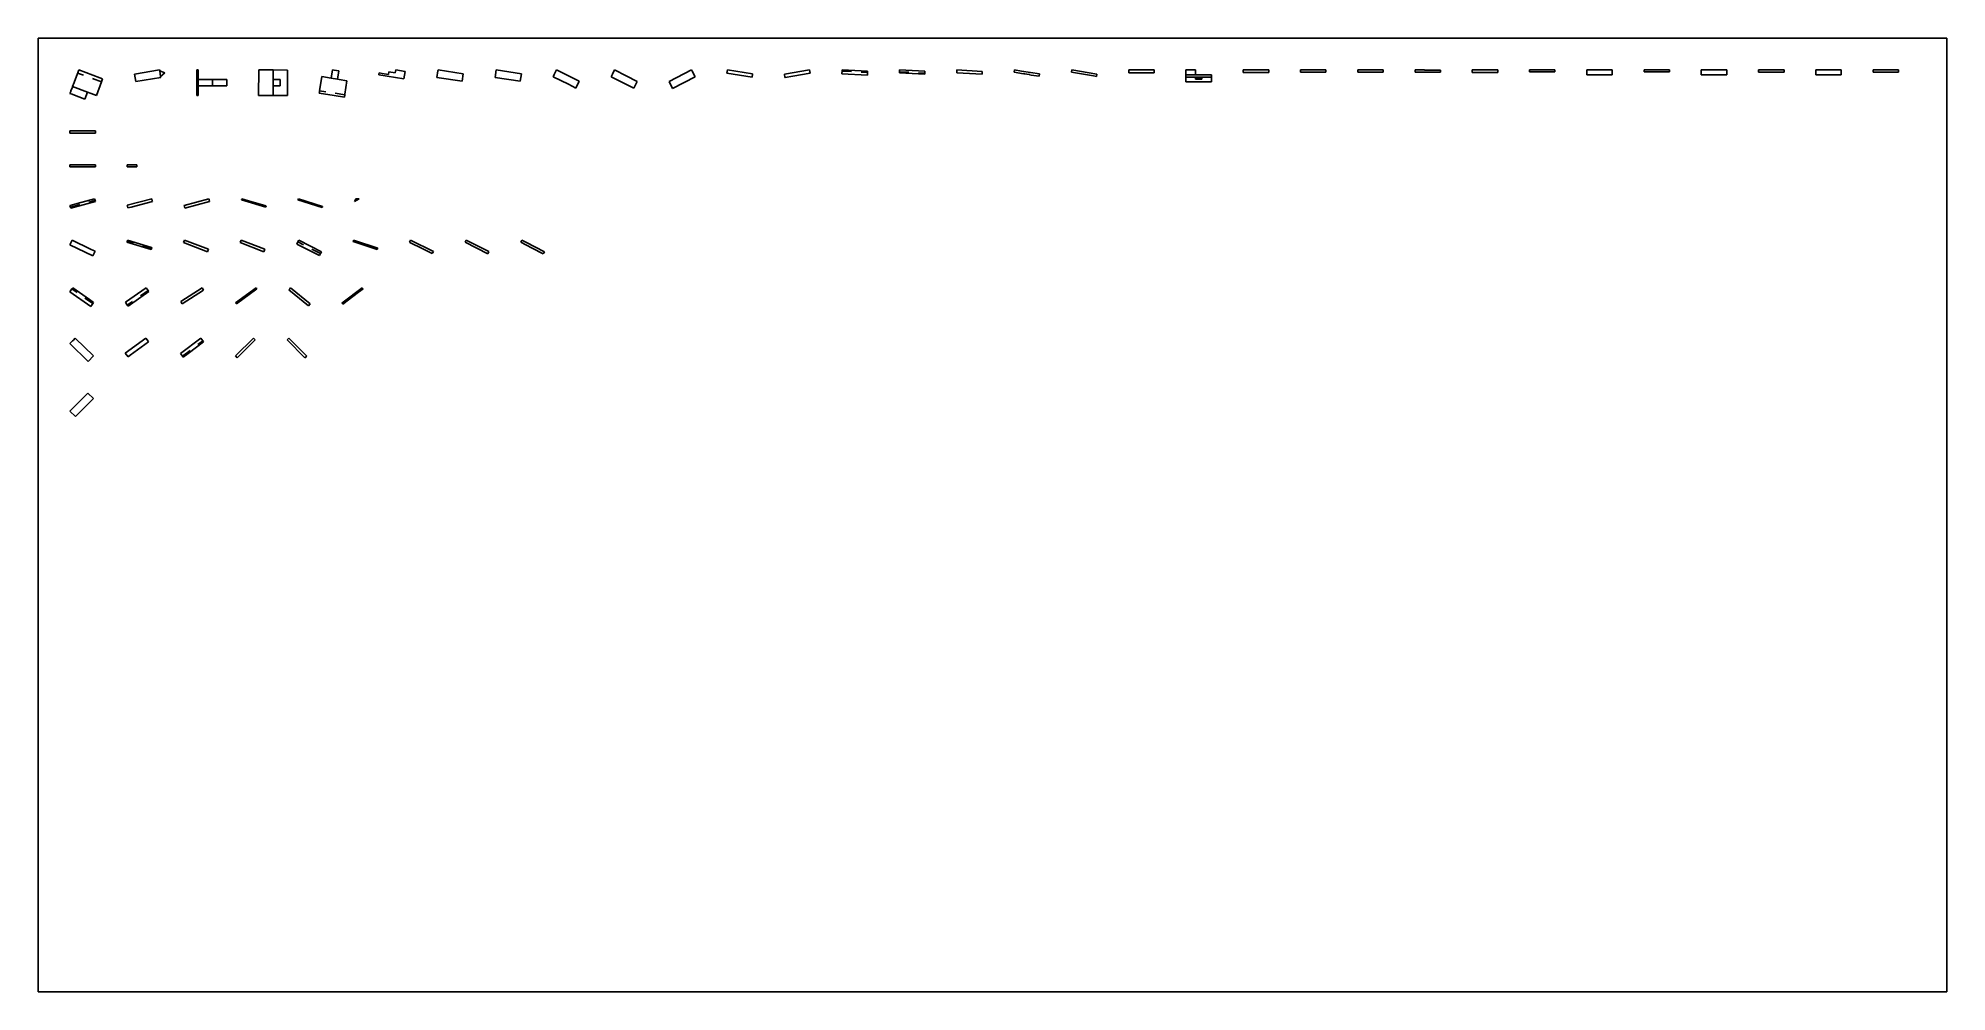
# Model space of a CAD drawing. Header units: metres. Extents: x 0 to 600, y 0 to 300.
import ezdxf

# ---------------------------------------------------------------- set-up
doc = ezdxf.new("R2010")
doc.units = ezdxf.units.M

msp = doc.modelspace()

# ---------------------------------------------------------------- linework, layer by layer
at = {"layer": '1'}
for p, q in [((63.8793, 249.091212), (63.991961, 249.475102)), ((71.555566, 246.838447), (63.8793, 249.091212)), ((63.991961, 249.475102), (66.093785, 248.858277)), ((66.093785, 248.858277), (71.555566, 247.2554)), ((71.555566, 247.2554), (71.668227, 247.222337)), ((71.575577, 246.906634), (71.555566, 246.838447)), ((71.668227, 247.222337), (71.575577, 246.906634))]:
    msp.add_line(p, q, dxfattribs=at)
at = {"layer": '10'}
for p, q in [((45.730689, 235.671786), (46.047126, 236.4817)), ((53.182145, 232.760464), (45.730689, 235.671786)), ((46.047126, 236.4817), (53.498583, 233.570378)), ((53.498583, 233.570378), (53.182145, 232.760464))]:
    msp.add_line(p, q, dxfattribs=at)
at = {"layer": '11'}
for p, q in [((234.597414, 288.706363), (242.492127, 290)), ((234.769268, 287.657585), (234.597414, 288.706363)), ((237.255745, 288.065022), (234.806683, 287.663716)), ((242.663981, 288.951222), (237.255745, 288.065022)), ((242.492127, 290), (242.663981, 288.951222)), ((234.806683, 287.663716), (234.769268, 287.657585))]:
    msp.add_line(p, q, dxfattribs=at)
at = {"layer": '12'}
for p, q in [((10, 247.391442), (10.038904, 247.401937)), ((10.147573, 246.844406), (10, 247.391442)), ((10.038904, 247.401937), (12.236801, 247.99486)), ((10.24542, 246.4817), (10.147573, 246.844406)), ((17.969302, 248.56536), (10.24542, 246.4817)), ((12.236801, 247.99486), (17.723883, 249.475102)), ((17.723883, 249.475102), (17.871253, 248.928816)), ((17.871253, 248.928816), (17.969302, 248.56536))]:
    msp.add_line(p, q, dxfattribs=at)
at = {"layer": '13'}
for p, q in [((27.969302, 247.450557), (35.70889, 249.475102)), ((28.044884, 247.161618), (27.969302, 247.450557)), ((28.189354, 246.609328), (28.044884, 247.161618)), ((29.240933, 246.884403), (28.189354, 246.609328)), ((35.928941, 248.633873), (29.240933, 246.884403)), ((35.70889, 249.475102), (35.743776, 249.341737)), ((35.743776, 249.341737), (35.87138, 248.853924)), ((35.87138, 248.853924), (35.928941, 248.633873))]:
    msp.add_line(p, q, dxfattribs=at)
at = {"layer": '14'}
for p, q in [((10, 182.659009), (15.656854, 188.315863)), ((17.347049, 186.625668), (11.690195, 180.968814)), ((15.656854, 188.315863), (17.347049, 186.625668)), ((11.690195, 180.968814), (10, 182.659009))]:
    msp.add_line(p, q, dxfattribs=at)
at = {"layer": '15'}
for p, q in [((10, 203.929302), (10.838611, 204.780836)), ((10.838611, 204.780836), (10.950625, 204.894575)), ((10.950625, 204.894575), (11.677223, 205.63237)), ((11.677223, 205.63237), (17.377163, 200.018932)), ((15.69994, 198.315863), (10, 203.929302)), ((17.377163, 200.018932), (15.69994, 198.315863))]:
    msp.add_line(p, q, dxfattribs=at)
at = {"layer": '16'}
for p, q in [((270.716764, 289.058944), (270.73578, 289.433963)), ((278.706513, 288.654083), (270.716764, 289.058944)), ((270.73578, 289.433963), (270.764482, 290)), ((270.764482, 290), (278.754217, 289.594868)), ((278.706994, 288.663566), (278.706513, 288.654083)), ((278.725462, 289.027783), (278.706994, 288.663566)), ((278.754217, 289.594868), (278.725462, 289.027783))]:
    msp.add_line(p, q, dxfattribs=at)
at = {"layer": '17'}
for p, q in [((216.528692, 288.949448), (216.689339, 290)), ((224.436766, 287.740168), (216.528692, 288.949448)), ((216.689339, 290), (224.597414, 288.79072)), ((224.576106, 288.65138), (224.436766, 287.740168)), ((224.597414, 288.79072), (224.576106, 288.65138))]:
    msp.add_line(p, q, dxfattribs=at)
at = {"layer": '18'}
for p, q in [((288.754217, 289.131944), (288.80489, 290)), ((296.740621, 288.665737), (288.754217, 289.131944)), ((288.80489, 290), (296.791294, 289.533793)), ((296.791294, 289.533793), (296.740621, 288.665737))]:
    msp.add_line(p, q, dxfattribs=at)
at = {"layer": '19'}
for p, q in [((99.416076, 248.600499), (99.81633, 249.475102)), ((100.904795, 249.411563), (99.416076, 248.600499)), ((99.81633, 249.475102), (100.904795, 249.411563))]:
    msp.add_line(p, q, dxfattribs=at)
at = {"layer": '2'}
for p, q in [((81.668227, 249.093671), (81.788945, 249.475102)), ((89.295358, 246.679782), (81.668227, 249.093671)), ((81.788945, 249.475102), (89.416076, 247.061212)), ((89.37787, 246.940494), (89.295358, 246.679782)), ((89.416076, 247.061212), (89.37787, 246.940494))]:
    msp.add_line(p, q, dxfattribs=at)
at = {"layer": '20'}
for p, q in [((180.113969, 287.870231), (180.522657, 288.672328)), ((180.522657, 288.672328), (181.199139, 290)), ((181.199139, 290), (184.831061, 288.149445)), ((184.831061, 288.149445), (188.327193, 286.368079)), ((187.242022, 284.238309), (180.113969, 287.870231)), ((188.327193, 286.368079), (187.242022, 284.238309))]:
    msp.add_line(p, q, dxfattribs=at)
at = {"layer": '21'}
for p, q in [((161.889499, 287.861996), (162.227832, 288.538753)), ((162.227832, 288.538753), (162.958355, 290)), ((162.958355, 290), (170.113969, 286.422684)), ((166.660127, 285.477009), (161.889499, 287.861996)), ((169.045113, 284.28468), (166.660127, 285.477009)), ((170.113969, 286.422684), (169.045113, 284.28468))]:
    msp.add_line(p, q, dxfattribs=at)
at = {"layer": '22'}
for p, q in [((63.498583, 235.671786), (63.81502, 236.4817)), ((70.950039, 232.760464), (63.498583, 235.671786)), ((63.81502, 236.4817), (71.266477, 233.570378)), ((71.149902, 233.272009), (70.950039, 232.760464)), ((71.266477, 233.570378), (71.149902, 233.272009))]:
    msp.add_line(p, q, dxfattribs=at)
at = {"layer": '23'}
for p, q in [((81.266477, 235.238822), (81.612967, 235.914985)), ((88.386128, 231.590456), (81.266477, 235.238822)), ((81.612967, 235.914985), (81.903372, 236.4817)), ((81.903372, 236.4817), (89.023023, 232.833335)), ((88.733198, 232.267752), (88.386128, 231.590456)), ((89.023023, 232.833335), (88.733198, 232.267752))]:
    msp.add_line(p, q, dxfattribs=at)
at = {"layer": '24'}
for p, q in [((107.080651, 288.421308), (107.107678, 288.591949)), ((114.982157, 287.169828), (107.080651, 288.421308)), ((107.107678, 288.591949), (107.182009, 289.061254)), ((107.182009, 289.061254), (108.120167, 288.912664)), ((108.120167, 288.912664), (110.145074, 288.591949)), ((110.145074, 288.591949), (110.275433, 289.415002)), ((110.275433, 289.415002), (112.25081, 289.102132)), ((112.25081, 289.102132), (112.393019, 290)), ((112.393019, 290), (115.356083, 289.530695)), ((115.356083, 289.530695), (114.982157, 287.169828))]:
    msp.add_line(p, q, dxfattribs=at)
at = {"layer": '25'}
for p, q in [((143.622791, 287.636343), (143.978656, 290)), ((143.978656, 290), (151.889499, 288.808969)), ((151.889499, 288.808969), (151.533635, 286.445311)), ((151.533635, 286.445311), (143.622791, 287.636343))]:
    msp.add_line(p, q, dxfattribs=at)
at = {"layer": '26'}
for p, q in [((10, 235.032991), (10.714616, 236.4817)), ((17.174606, 231.493919), (10, 235.032991)), ((10.714616, 236.4817), (16.46208, 233.646605)), ((16.46208, 233.646605), (17.422488, 233.172857)), ((17.889222, 232.942628), (17.174606, 231.493919)), ((17.422488, 233.172857), (17.889222, 232.942628))]:
    msp.add_line(p, q, dxfattribs=at)
at = {"layer": '27'}
for p, q in [((49.826525, 282), (49.826525, 290)), ((49.826525, 290), (50.289769, 290)), ((50.289769, 290), (50.289769, 287)), ((50.289769, 282), (49.826525, 282)), ((50.289769, 287), (59.307927, 287)), ((59.307927, 285), (50.289769, 285)), ((50.289769, 285), (50.289769, 282)), ((59.307927, 287), (59.307927, 285))]:
    msp.add_line(p, q, dxfattribs=at)
at = {"layer": '28'}
for p, q in [((324.807714, 289.267691), (324.929445, 290)), ((331.714901, 288.119511), (324.807714, 289.267691)), ((324.929445, 290), (332.821155, 288.688163)), ((332.699424, 287.955854), (331.714901, 288.119511)), ((332.821155, 288.688163), (332.699424, 287.955854))]:
    msp.add_line(p, q, dxfattribs=at)
at = {"layer": '29'}
for p, q in [((27.889222, 235.835102), (27.925731, 235.952814)), ((35.530142, 233.465222), (27.889222, 235.835102)), ((27.925731, 235.952814), (27.929889, 235.966221)), ((27.929889, 235.966221), (27.952539, 236.039248)), ((27.952539, 236.039248), (28.089768, 236.4817)), ((28.089768, 236.4817), (35.655482, 234.135147)), ((35.730689, 234.111821), (35.593163, 233.668413)), ((35.655482, 234.135147), (35.730689, 234.111821)), ((35.593163, 233.668413), (35.530142, 233.465222))]:
    msp.add_line(p, q, dxfattribs=at)
at = {"layer": '3'}
for p, q in [((99.023023, 236.043087), (99.172069, 236.4817)), ((106.597638, 233.469139), (99.023023, 236.043087)), ((99.172069, 236.4817), (106.746684, 233.907751)), ((106.60428, 233.488685), (106.597638, 233.469139)), ((106.633802, 233.575563), (106.60428, 233.488685)), ((106.678717, 233.707738), (106.633802, 233.575563)), ((106.746684, 233.907751), (106.678717, 233.707738))]:
    msp.add_line(p, q, dxfattribs=at)
at = {"layer": '30'}
for p, q in [((252.663981, 288.757226), (252.668447, 288.845295)), ((260.653717, 288.352094), (252.663981, 288.757226)), ((252.668447, 288.845295), (252.708001, 289.625344)), ((252.708001, 289.625344), (252.726014, 289.980584)), ((252.726014, 289.980584), (252.726998, 290)), ((252.726998, 290), (260.716764, 289.595481)), ((260.697749, 289.220463), (260.653717, 288.352094)), ((260.716764, 289.595481), (260.697749, 289.220463))]:
    msp.add_line(p, q, dxfattribs=at)
at = {"layer": '31'}
for p, q in [((151.699332, 235.82285), (152.041403, 236.4817)), ((155.316225, 233.944985), (151.699332, 235.82285)), ((152.041403, 236.4817), (153.31039, 235.82285)), ((153.31039, 235.82285), (159.14148, 232.795388)), ((158.79941, 232.136539), (155.316225, 233.944985)), ((159.14148, 232.795388), (158.79941, 232.136539))]:
    msp.add_line(p, q, dxfattribs=at)
at = {"layer": '32'}
for p, q in [((10, 220.247433), (10.61309, 221.115527)), ((16.534615, 215.63237), (10, 220.247433)), ((10.61309, 221.115527), (10.765082, 221.330737)), ((10.765082, 221.330737), (10.880329, 221.493919)), ((10.880329, 221.493919), (16.135242, 217.782642)), ((16.135242, 217.782642), (17.414943, 216.878855)), ((17.147705, 216.500464), (16.534615, 215.63237)), ((17.414943, 216.878855), (17.147705, 216.500464))]:
    msp.add_line(p, q, dxfattribs=at)
at = {"layer": '33'}
for p, q in [((78.22159, 205.107444), (78.746516, 205.63237)), ((83.878444, 199.45059), (78.22159, 205.107444)), ((78.746516, 205.63237), (82.517752, 201.861134)), ((82.517752, 201.861134), (84.40337, 199.975516)), ((84.40337, 199.975516), (83.878444, 199.45059))]:
    msp.add_line(p, q, dxfattribs=at)
at = {"layer": '34'}
for p, q in [((62.000753, 200.018932), (67.700693, 205.63237)), ((67.559928, 204.451825), (62.52165, 199.490008)), ((68.22159, 205.103446), (67.559928, 204.451825)), ((67.700693, 205.63237), (68.22159, 205.103446)), ((62.52165, 199.490008), (62.000753, 200.018932))]:
    msp.add_line(p, q, dxfattribs=at)
at = {"layer": '35'}
for p, q in [((45.928941, 247.391442), (53.652824, 249.475102)), ((46.155418, 246.55192), (45.928941, 247.391442)), ((53.8793, 248.63558), (46.155418, 246.55192)), ((53.652824, 249.475102), (53.748407, 249.120788)), ((53.748407, 249.120788), (53.8793, 248.63558))]:
    msp.add_line(p, q, dxfattribs=at)
at = {"layer": '36'}
for p, q in [((11.277277, 286.020971), (12.353283, 288.904207)), ((12.353283, 288.904207), (12.490603, 288.904207)), ((12.427922, 289.104207), (12.762227, 290)), ((12.490603, 289.104207), (12.427922, 289.104207)), ((12.490603, 288.904207), (12.490603, 289.104207)), ((12.762227, 290), (19.368771, 287.534478)), ((10, 282.598415), (10.248631, 283.264641)), ((10.643933, 282.358103), (10, 282.598415)), ((10.248631, 283.264641), (10.31505, 283.442615)), ((10.31505, 283.442615), (10.745894, 284.597093)), ((10.874099, 282.272206), (10.643933, 282.358103)), ((10.745894, 284.597093), (10.817262, 284.788327)), ((10.817262, 284.788327), (11.277277, 286.020971)), ((14.684422, 280.850217), (10.874099, 282.272206)), ((15.501683, 283.040129), (14.684422, 280.850217)), ((16.685289, 282.598415), (15.501683, 283.040129)), ((18.312336, 281.991211), (16.685289, 282.598415)), ((19.885367, 286.20626), (18.312336, 281.991211)), ((19.368771, 287.534478), (20.257301, 287.202884)), ((20.257301, 287.202884), (19.885367, 286.20626))]:
    msp.add_line(p, q, dxfattribs=at)
at = {"layer": '37'}
for p, q in [((134.234255, 235.820254), (134.571278, 236.4817)), ((141.36231, 232.188335), (134.234255, 235.820254)), ((134.571278, 236.4817), (141.699332, 232.849781)), ((141.699332, 232.849781), (141.36231, 232.188335))]:
    msp.add_line(p, q, dxfattribs=at)
at = {"layer": '38'}
for p, q in [((116.746684, 235.817697), (117.07864, 236.4817)), ((116.86797, 235.757062), (116.746684, 235.817697)), ((120.956079, 233.71329), (116.86797, 235.757062)), ((117.07864, 236.4817), (124.234255, 232.904386)), ((123.902299, 232.240383), (120.956079, 233.71329)), ((124.234255, 232.904386), (123.902299, 232.240383))]:
    msp.add_line(p, q, dxfattribs=at)
at = {"layer": '39'}
for p, q in [((44.716632, 200.843715), (51.125125, 205.63237)), ((52.000753, 204.460547), (47.146855, 200.833541)), ((51.125125, 205.63237), (51.761876, 204.780228)), ((51.761876, 204.780228), (52.000753, 204.460547)), ((45.353382, 199.991574), (44.716632, 200.843715)), ((45.59226, 199.671892), (45.353382, 199.991574)), ((47.146855, 200.833541), (45.59226, 199.671892))]:
    msp.add_line(p, q, dxfattribs=at)
at = {"layer": '4'}
for p, q in [((125.356083, 287.636343), (125.665551, 289.691828)), ((125.665551, 289.691828), (125.679196, 289.782462)), ((125.679196, 289.782462), (125.706709, 289.965203)), ((125.706709, 289.965203), (125.711948, 290)), ((125.711948, 290), (133.622791, 288.808969)), ((133.622791, 288.808969), (133.266927, 286.445311)), ((133.266927, 286.445311), (125.356083, 287.636343))]:
    msp.add_line(p, q, dxfattribs=at)
at = {"layer": '40'}
for p, q in [((95.506556, 216.656406), (101.878249, 221.493919)), ((95.748475, 216.337764), (95.506556, 216.656406)), ((100.691313, 220.090461), (95.748475, 216.337764)), ((102.120168, 221.175276), (100.691313, 220.090461)), ((101.878249, 221.493919), (102.120168, 221.175276))]:
    msp.add_line(p, q, dxfattribs=at)
at = {"layer": '41'}
for p, q in [((62.023788, 216.79165), (68.495934, 221.493919)), ((62.242853, 216.490131), (62.023788, 216.79165)), ((62.251554, 216.478156), (62.242853, 216.490131)), ((62.296075, 216.416877), (62.251554, 216.478156)), ((68.768221, 221.119146), (62.296075, 216.416877)), ((68.495934, 221.493919), (68.594847, 221.357775)), ((68.594847, 221.357775), (68.768221, 221.119146))]:
    msp.add_line(p, q, dxfattribs=at)
at = {"layer": '42'}
for p, q in [((27.377163, 200.930101), (33.849308, 205.63237)), ((34.716632, 204.438596), (28.959773, 200.256012)), ((33.849308, 205.63237), (33.85219, 205.628404)), ((33.85219, 205.628404), (34.246188, 205.08611)), ((34.246188, 205.08611), (34.716632, 204.438596)), ((27.378763, 200.927898), (27.377163, 200.930101)), ((28.244486, 199.736328), (27.378763, 200.927898)), ((28.959773, 200.256012), (28.244486, 199.736328))]:
    msp.add_line(p, q, dxfattribs=at)
at = {"layer": '43'}
for p, q in [((92.144028, 287.41649), (92.559329, 290)), ((92.559329, 290), (93.039732, 289.922775)), ((93.039732, 289.922775), (94.533979, 289.682573)), ((94.533979, 289.682573), (94.118677, 287.099063)), ((88.347213, 282.699251), (88.414496, 283.117805)), ((93.095914, 281.935892), (88.347213, 282.699251)), ((88.414496, 283.117805), (88.451725, 283.349399)), ((88.451725, 283.349399), (88.5678, 283.349399)), ((88.483875, 283.549399), (88.864135, 285.914921)), ((88.5678, 283.549399), (88.483875, 283.549399)), ((88.5678, 283.349399), (88.5678, 283.549399)), ((88.864135, 285.914921), (89.182054, 287.89263)), ((89.182054, 287.89263), (92.144028, 287.41649)), ((94.118677, 287.099063), (94.594817, 287.022523)), ((94.594817, 287.022523), (97.080651, 286.622923)), ((96.366598, 282.180942), (96.24581, 281.429543)), ((96.390888, 282.332042), (96.366598, 282.180942)), ((97.080651, 286.622923), (96.390888, 282.332042)), ((96.24581, 281.429543), (93.095914, 281.935892))]:
    msp.add_line(p, q, dxfattribs=at)
at = {"layer": '44'}
for p, q in [((69.307927, 282.000028), (69.329087, 290)), ((69.329087, 290), (73.808563, 289.988152)), ((73.808563, 289.988152), (73.846841, 289.988051)), ((73.846841, 289.988051), (78.347213, 289.976147)), ((78.347213, 289.976147), (78.326053, 281.976175)), ((73.827061, 281.988075), (69.307927, 282.000028)), ((73.839286, 286.98806), (73.833996, 284.988067)), ((73.833996, 284.988067), (76.057654, 284.982185)), ((76.062944, 286.982178), (73.839286, 286.98806)), ((76.057654, 284.982185), (76.060024, 285.87796)), ((76.060024, 285.87796), (76.062944, 286.982178)), ((78.326053, 281.976175), (73.827061, 281.988075))]:
    msp.add_line(p, q, dxfattribs=at)
at = {"layer": '45'}
for p, q in [((306.791294, 289.267052), (306.909116, 290)), ((309.753268, 288.790912), (306.791294, 289.267052)), ((306.909116, 290), (309.09685, 289.64832)), ((309.09685, 289.64832), (314.807714, 288.730293)), ((309.766773, 288.874924), (309.753268, 288.790912)), ((310.101123, 288.821177), (309.766773, 288.874924)), ((311.568838, 288.58524), (310.101123, 288.821177)), ((311.741423, 288.557497), (311.568838, 288.58524)), ((311.727918, 288.473485), (311.741423, 288.557497)), ((312.138118, 288.407545), (311.727918, 288.473485)), ((314.689892, 287.997345), (312.138118, 288.407545)), ((314.807714, 288.730293), (314.689892, 287.997345))]:
    msp.add_line(p, q, dxfattribs=at)
at = {"layer": '46'}
for p, q in [((342.821155, 289.045387), (342.821155, 290)), ((342.821155, 290), (350.821155, 290)), ((350.821155, 289.045387), (342.821155, 289.045387)), ((350.821155, 290), (350.821155, 289.045387))]:
    msp.add_line(p, q, dxfattribs=at)
at = {"layer": '47'}
for p, q in [((360.821155, 286.247065), (360.821155, 290)), ((360.821155, 290), (363.821155, 290)), ((363.821155, 290), (363.821155, 288.49471)), ((363.821155, 288.49471), (368.821155, 288.49471)), ((368.821155, 288.49471), (368.821155, 286.247065)), ((368.821155, 286.247065), (360.821155, 286.247065)), ((363.821155, 287.511662), (363.821155, 287.081273)), ((365.821155, 287.511662), (363.821155, 287.511662)), ((363.821155, 287.081273), (365.821155, 287.081273)), ((365.821155, 287.081273), (365.821155, 287.511662))]:
    msp.add_line(p, q, dxfattribs=at)
at = {"layer": '48'}
for p, q in [((378.821155, 289.165792), (378.821155, 290)), ((378.821155, 290), (386.821155, 290)), ((386.821155, 289.165792), (378.821155, 289.165792)), ((386.821155, 290), (386.821155, 289.165792))]:
    msp.add_line(p, q, dxfattribs=at)
at = {"layer": '49'}
for p, q in [((396.821155, 289.257643), (396.821155, 290)), ((396.821155, 290), (404.821155, 290)), ((404.821155, 289.257643), (396.821155, 289.257643)), ((404.821155, 290), (404.821155, 289.257643))]:
    msp.add_line(p, q, dxfattribs=at)
at = {"layer": '5'}
for p, q in [((30.257301, 288.688143), (38.149008, 290)), ((30.649267, 286.330204), (30.257301, 288.688143)), ((38.149008, 290), (38.203358, 289.673046)), ((38.203358, 289.673046), (39.826525, 289.067308)), ((39.826525, 289.067308), (38.486623, 287.969015)), ((38.540973, 287.642061), (30.649267, 286.330204)), ((38.486623, 287.969015), (38.540973, 287.642061))]:
    msp.add_line(p, q, dxfattribs=at)
at = {"layer": '50'}
for p, q in [((414.821155, 289.312439), (414.821155, 290)), ((414.821155, 290), (422.821155, 290)), ((422.821155, 289.312439), (414.821155, 289.312439)), ((422.821155, 290), (422.821155, 289.312439))]:
    msp.add_line(p, q, dxfattribs=at)
at = {"layer": '51'}
for p, q in [((432.821155, 289.342733), (432.821155, 290)), ((432.821155, 290), (435.821155, 290)), ((440.821155, 289.342733), (432.821155, 289.342733)), ((435.821155, 290), (435.821155, 289.91491)), ((435.821155, 289.91491), (440.821155, 289.91491)), ((440.821155, 289.91491), (440.821155, 289.342733))]:
    msp.add_line(p, q, dxfattribs=at)
at = {"layer": '52'}
for p, q in [((28, 259.475102), (28, 260.16266)), ((28, 260.16266), (31, 260.16266)), ((31, 259.475102), (28, 259.475102)), ((31, 260.16266), (31, 259.475102))]:
    msp.add_line(p, q, dxfattribs=at)
at = {"layer": '53'}
for p, q in [((450.821155, 289.165792), (450.821155, 290)), ((450.821155, 290), (458.821155, 290)), ((458.821155, 289.165792), (450.821155, 289.165792)), ((458.821155, 290), (458.821155, 289.165792))]:
    msp.add_line(p, q, dxfattribs=at)
at = {"layer": '54'}
for p, q in [((468.821155, 289.422166), (468.821155, 290)), ((468.821155, 290), (476.821155, 290)), ((476.821155, 289.422166), (468.821155, 289.422166)), ((476.821155, 290), (476.821155, 289.422166))]:
    msp.add_line(p, q, dxfattribs=at)
at = {"layer": '55'}
for p, q in [((486.821155, 288.494711), (486.821155, 290)), ((486.821155, 290), (494.821155, 290)), ((494.821155, 288.494711), (486.821155, 288.494711)), ((494.821155, 290), (494.821155, 288.494711))]:
    msp.add_line(p, q, dxfattribs=at)
at = {"layer": '56'}
for p, q in [((504.821155, 289.422162), (504.821155, 290)), ((504.821155, 290), (512.821155, 290)), ((512.821155, 289.422162), (504.821155, 289.422162)), ((512.821155, 290), (512.821155, 289.422162))]:
    msp.add_line(p, q, dxfattribs=at)
at = {"layer": '57'}
for p, q in [((522.821155, 288.494711), (522.821155, 290)), ((522.821155, 290), (530.821155, 290)), ((530.821155, 288.494711), (522.821155, 288.494711)), ((530.821155, 290), (530.821155, 288.494711))]:
    msp.add_line(p, q, dxfattribs=at)
at = {"layer": '58'}
for p, q in [((540.821155, 289.312441), (540.821155, 290)), ((540.821155, 290), (548.821155, 290)), ((548.821155, 289.312441), (540.821155, 289.312441)), ((548.821155, 290), (548.821155, 289.312441))]:
    msp.add_line(p, q, dxfattribs=at)
at = {"layer": '59'}
for p, q in [((558.821155, 288.500694), (558.821155, 290)), ((558.821155, 290), (566.821155, 290)), ((566.821155, 288.500694), (558.821155, 288.500694)), ((566.821155, 290), (566.821155, 288.500694))]:
    msp.add_line(p, q, dxfattribs=at)
at = {"layer": '6'}
for p, q in [((78.768221, 220.82143), (78.89089, 220.971084)), ((84.955329, 215.749972), (78.768221, 220.82143)), ((78.89089, 220.971084), (79.071146, 221.190994)), ((79.071146, 221.190994), (79.319447, 221.493919)), ((79.319447, 221.493919), (85.506556, 216.42246)), ((85.506556, 216.42246), (84.955329, 215.749972))]:
    msp.add_line(p, q, dxfattribs=at)
at = {"layer": '60'}
for p, q in [((576.821155, 289.312439), (576.821155, 290)), ((576.821155, 290), (584.821155, 290)), ((584.821155, 289.312439), (576.821155, 289.312439)), ((584.821155, 290), (584.821155, 289.312439))]:
    msp.add_line(p, q, dxfattribs=at)
at = {"layer": '61'}
for p, q in [((10, 270.16266), (10, 270.850217)), ((10, 270.850217), (18, 270.850217)), ((18, 270.16266), (10, 270.16266)), ((18, 270.850217), (18, 270.16266))]:
    msp.add_line(p, q, dxfattribs=at)
at = {"layer": '62'}
for p, q in [((10, 259.475102), (10, 260.16266)), ((10, 260.16266), (18, 260.16266)), ((18, 259.475102), (10, 259.475102)), ((18, 260.16266), (18, 259.475102))]:
    msp.add_line(p, q, dxfattribs=at)
at = {"layer": '7'}
for p, q in [((27.414943, 216.928952), (33.984653, 221.493919)), ((28.020808, 216.057017), (27.414943, 216.928952)), ((28.085398, 215.964062), (28.020808, 216.057017)), ((34.819385, 220.292607), (28.249676, 215.72764)), ((33.984653, 221.493919), (34.591479, 220.620599)), ((34.591479, 220.620599), (34.723851, 220.430095)), ((34.723851, 220.430095), (34.819385, 220.292607)), ((28.249676, 215.72764), (28.085398, 215.964062))]:
    msp.add_line(p, q, dxfattribs=at)
at = {"layer": '8'}
for p, q in [((44.819385, 217.176799), (51.554552, 221.493919)), ((45.105333, 216.730689), (44.819385, 217.176799)), ((45.288621, 216.444741), (45.105333, 216.730689)), ((52.023788, 220.761861), (45.288621, 216.444741)), ((51.554552, 221.493919), (52.023788, 220.761861))]:
    msp.add_line(p, q, dxfattribs=at)
at = {"layer": '9'}
for p, q in [((198.327193, 286.313686), (205.427269, 290)), ((205.427269, 290), (205.603552, 289.660468)), ((205.603552, 289.660468), (206.528692, 287.87859)), ((199.428615, 284.192275), (198.327193, 286.313686)), ((206.528692, 287.87859), (199.428615, 284.192275))]:
    msp.add_line(p, q, dxfattribs=at)
at = {"layer": 'fold-line'}
for p, q in [((14.264411, 288.305034), (12.390642, 289.004313)), ((38.203358, 289.673046), (38.486623, 287.969015)), ((73.847221, 289.98805), (73.839286, 286.98806)), ((252.708016, 289.625644), (255.704167, 289.47372)), ((258.700317, 289.321795), (260.697751, 289.220512)), ((270.735778, 289.433913), (273.731929, 289.281989)), ((276.728079, 289.130064), (278.725513, 289.028781)), ((360.821155, 288.49471), (363.821155, 288.49471)), ((15.501683, 283.040129), (10.817262, 284.788327)), ((19.885717, 286.207197), (17.075064, 287.256115)), ((50.289769, 287), (50.289769, 285)), ((54.80792, 287), (54.80792, 285)), ((73.833996, 284.988067), (73.826061, 281.988078)), ((90.442492, 283.132235), (88.467842, 283.449662)), ((94.118677, 287.099063), (92.144028, 287.41649)), ((96.36644, 282.179955), (93.404466, 282.656095)), ((360.821155, 287.752353), (363.820655, 287.752353)), ((363.821655, 287.752353), (368.821155, 287.752353)), ((10.147631, 246.84419), (13.044087, 247.625563)), ((15.940543, 248.406935), (17.871514, 248.92785)), ((29.862769, 235.446778), (27.952539, 236.039248)), ((35.59346, 233.669368), (32.728114, 234.558073)), ((83.393004, 235.003136), (81.613091, 235.915227)), ((88.732742, 232.266862), (86.062873, 233.634999)), ((12.246744, 219.961761), (10.61309, 221.115527)), ((17.147705, 216.500464), (14.697224, 218.231113)), ((29.663806, 217.197438), (28.021378, 216.056196)), ((34.591088, 220.621163), (32.127447, 218.9093)), ((50.159154, 203.583866), (51.761277, 204.781029)), ((45.352784, 199.992375), (47.755969, 201.78812))]:
    msp.add_line(p, q, dxfattribs=at)
at = {"layer": 'sheet_boundary'}
for p, q in [((0, 300), (600, 300)), ((0, 0), (0, 300)), ((600, 300), (600, 0)), ((600, 0), (0, 0))]:
    msp.add_line(p, q, dxfattribs=at)

doc.saveas('drawing.dxf')
